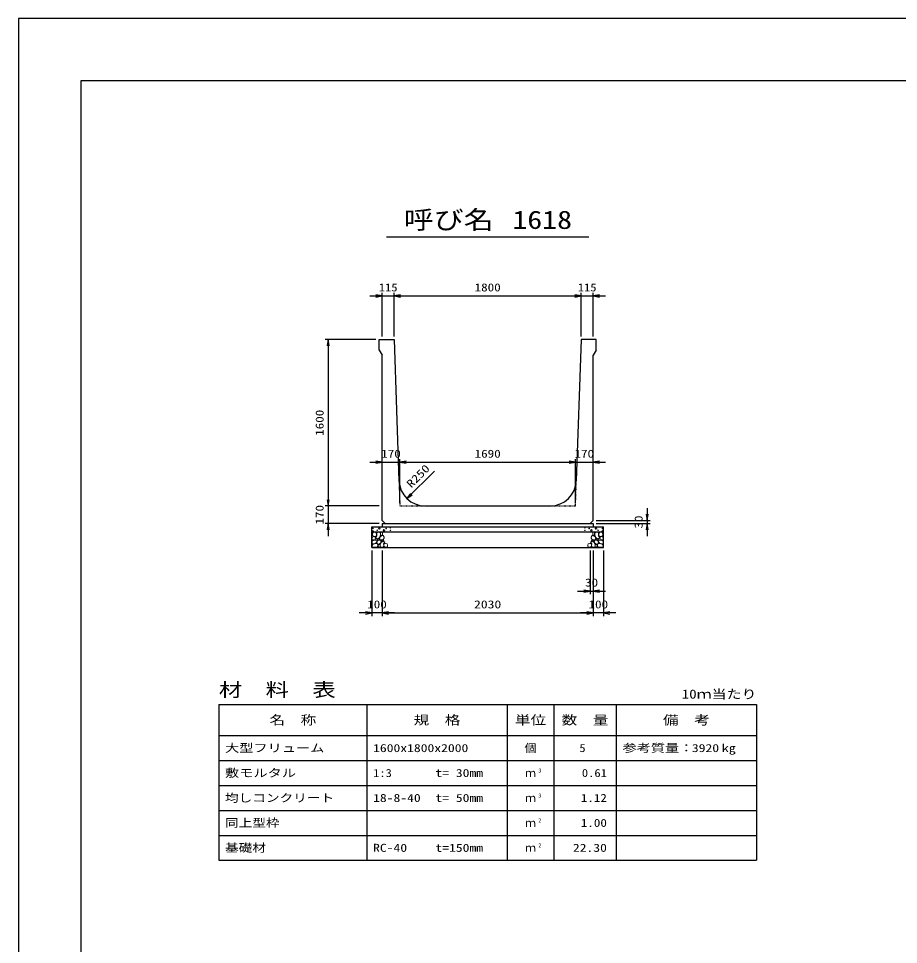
# Model space of a CAD drawing. Units: millimetres at full size. Extents: x 0 to 25230, y 0 to 17820.
# Drawn here: x 0 to 8469, y 8910 to 17820 of the extents above; entities that cross this region are included whole.
import ezdxf
from ezdxf.enums import TextEntityAlignment as Align

# ---------------------------------------------------------------- set-up
doc = ezdxf.new("R2010")
doc.units = ezdxf.units.MM
doc.linetypes.add('DASHED_SPACED', pattern=[12, 6, -6])
for name, color, linetype, lineweight in [('D-DCR-HCHn', 4, 'Continuous', 9), ('D-MTR-FRAM', 7, 'Continuous', 25), ('D-MTR-LINE', 7, 'Continuous', 25), ('D-STR-DIM', 7, 'Continuous', 25), ('D-STR-STRn', 1, 'Continuous', 25), ('D-TTL', 2, 'Continuous', 25), ('D-TTL-TXT', 7, 'Continuous', 25)]:
    doc.layers.add(name, color=color, linetype=linetype, lineweight=lineweight)
doc.layers.add('D-MTR', color=7, linetype='Continuous')
doc.layers.add('D-MTR-TXT', color=7, linetype='Continuous')
doc.styles.add('ＭＳ ゴシック', font='')
doc.styles.get('ＭＳ ゴシック').set_extended_font_data('MS Gothic')

# ---------------------------------------------------------------- blocks, each defined once
blk = doc.blocks.new('open_arrow')
at = {"color": 0, "linetype": 'Continuous', "lineweight": -2}
blk.add_lwpolyline([(7.5, 1.25), (0, 0), (7.5, -1.25)], dxfattribs=at)

msp = doc.modelspace()

# ---------------------------------------------------------------- linework, layer by layer
at = {"layer": 'D-DCR-HCHn'}
for points in [[(3405.46, 12830.356), (3400.26, 12814.753), (3407.194, 12804.352), (3424.53, 12802.618), (3436.366, 12807.699), (3431.464, 12819.954), (3434.932, 12826.889), (3427.997, 12833.823), (3417.596, 12837.29)], [(3438.399, 12873.696), (3422.796, 12877.163), (3408.928, 12870.228), (3407.194, 12854.626), (3410.661, 12842.491), (3427.997, 12837.29), (3440.132, 12837.29), (3445.333, 12845.958), (3445.333, 12865.028)], [(3452.267, 12875.429), (3447.067, 12859.827), (3448.8, 12842.491), (3436.665, 12823.421), (3452.267, 12814.753), (3469.603, 12823.421), (3480.005, 12837.29), (3483.472, 12859.827), (3480.005, 12871.962), (3469.603, 12877.163)], [(3481.739, 12833.823), (3473.071, 12813.02), (3480.005, 12804.352), (3500.808, 12804.352), (3509.476, 12807.819), (3518.144, 12819.954), (3518.144, 12830.356), (3509.476, 12844.224), (3499.074, 12845.958)], [(3485.206, 12871.962), (3485.206, 12851.159), (3493.874, 12845.958), (3502.542, 12851.159), (3504.275, 12863.294), (3502.542, 12873.696), (3490.407, 12877.163)], [(5548.261, 12833.823), (5556.929, 12813.02), (5549.995, 12804.352), (5529.192, 12804.352), (5520.524, 12807.819), (5511.856, 12819.954), (5511.856, 12830.356), (5520.524, 12844.224), (5530.926, 12845.958)], [(5544.794, 12871.962), (5544.794, 12851.159), (5536.126, 12845.958), (5527.458, 12851.159), (5525.725, 12863.294), (5527.458, 12873.696), (5539.593, 12877.163)], [(5577.733, 12875.429), (5582.933, 12859.827), (5581.2, 12842.491), (5593.335, 12823.421), (5577.733, 12814.753), (5560.397, 12823.421), (5549.995, 12837.29), (5546.528, 12859.827), (5549.995, 12871.962), (5560.397, 12877.163)], [(5591.601, 12873.696), (5607.204, 12877.163), (5621.072, 12870.228), (5622.806, 12854.626), (5619.339, 12842.491), (5602.003, 12837.29), (5589.868, 12837.29), (5584.667, 12845.958), (5584.667, 12865.028)], [(5624.54, 12830.356), (5629.74, 12814.753), (5622.806, 12804.352), (5605.47, 12802.618), (5593.634, 12807.699), (5598.536, 12819.954), (5595.068, 12826.889), (5602.003, 12833.823), (5612.404, 12837.29)], [(3438.366, 12772.757), (3451.208, 12792.019), (3449.603, 12796.834), (3431.946, 12801.65), (3415.894, 12800.045), (3404.658, 12790.414), (3403.052, 12779.177), (3404.658, 12767.941), (3417.499, 12764.731)], [(3444.787, 12732.627), (3456.023, 12737.443), (3459.234, 12753.494), (3452.813, 12764.731), (3441.577, 12767.941), (3427.13, 12766.336), (3411.078, 12759.915), (3403.052, 12750.284), (3403.052, 12739.048), (3407.868, 12732.627), (3427.13, 12734.232)], [(3455.735, 12814.753), (3447.067, 12807.819), (3450.534, 12802.618), (3462.669, 12802.618), (3467.87, 12804.352), (3471.337, 12811.286), (3466.136, 12816.487)], [(3483.311, 12772.757), (3491.337, 12792.019), (3484.916, 12800.045), (3465.654, 12800.045), (3457.628, 12796.834), (3449.603, 12785.598), (3449.603, 12775.967), (3457.628, 12763.125), (3467.259, 12761.52)], [(3480.101, 12737.443), (3480.101, 12756.705), (3472.075, 12761.52), (3464.049, 12756.705), (3462.444, 12745.469), (3464.049, 12735.837), (3475.285, 12732.627)], [(3510.599, 12734.232), (3515.415, 12748.679), (3513.81, 12764.731), (3525.046, 12782.388), (3510.599, 12790.414), (3494.548, 12782.388), (3484.916, 12769.546), (3481.706, 12748.679), (3484.916, 12737.443), (3494.548, 12732.627)], [(3507.389, 12790.414), (3515.415, 12796.834), (3512.204, 12801.65), (3500.968, 12801.65), (3496.153, 12800.045), (3492.942, 12793.624), (3497.758, 12788.808)], [(3523.441, 12735.837), (3537.887, 12732.627), (3550.729, 12739.048), (3552.334, 12753.494), (3549.124, 12764.731), (3533.072, 12769.546), (3521.836, 12769.546), (3517.02, 12761.52), (3517.02, 12743.863)], [(5506.559, 12735.837), (5492.113, 12732.627), (5479.271, 12739.048), (5477.666, 12753.494), (5480.876, 12764.731), (5496.928, 12769.546), (5508.164, 12769.546), (5512.98, 12761.52), (5512.98, 12743.863)], [(5519.401, 12734.232), (5514.585, 12748.679), (5516.19, 12764.731), (5504.954, 12782.388), (5519.401, 12790.414), (5535.452, 12782.388), (5545.084, 12769.546), (5548.294, 12748.679), (5545.084, 12737.443), (5535.452, 12732.627)], [(5522.611, 12790.414), (5514.585, 12796.834), (5517.796, 12801.65), (5529.032, 12801.65), (5533.847, 12800.045), (5537.058, 12793.624), (5532.242, 12788.808)], [(5546.689, 12772.757), (5538.663, 12792.019), (5545.084, 12800.045), (5564.346, 12800.045), (5572.372, 12796.834), (5580.397, 12785.598), (5580.397, 12775.967), (5572.372, 12763.125), (5562.741, 12761.52)], [(5549.899, 12737.443), (5549.899, 12756.705), (5557.925, 12761.52), (5565.951, 12756.705), (5567.556, 12745.469), (5565.951, 12735.837), (5554.715, 12732.627)], [(5574.265, 12814.753), (5582.933, 12807.819), (5579.466, 12802.618), (5567.331, 12802.618), (5562.13, 12804.352), (5558.663, 12811.286), (5563.864, 12816.487)], [(5585.213, 12732.627), (5573.977, 12737.443), (5570.766, 12753.494), (5577.187, 12764.731), (5588.423, 12767.941), (5602.87, 12766.336), (5618.922, 12759.915), (5626.948, 12750.284), (5626.948, 12739.048), (5622.132, 12732.627), (5602.87, 12734.232)], [(5591.634, 12772.757), (5578.792, 12792.019), (5580.397, 12796.834), (5598.054, 12801.65), (5614.106, 12800.045), (5625.342, 12790.414), (5626.948, 12779.177), (5625.342, 12767.941), (5612.501, 12764.731)]]:
    msp.add_lwpolyline(points, close=True, dxfattribs=at)
for centre, radius in [((3473.336, 12913.955), 7.5), ((3578.131, 12920.006), 3), ((5451.869, 12920.006), 3), ((5556.664, 12913.955), 7.5), ((3410.727, 12913.955), 3), ((3411.869, 12888.91), 3), ((3452.292, 12895.752), 3), ((3516.664, 12894.961), 7.5), ((3537.708, 12913.164), 3), ((3579.273, 12894.961), 3), ((5450.727, 12894.961), 3), ((5492.292, 12913.164), 3), ((5513.336, 12894.961), 7.5), ((5577.708, 12895.752), 3), ((5618.131, 12888.91), 3), ((5619.273, 12913.955), 3)]:
    msp.add_circle(centre, radius, dxfattribs=at)
at = {"layer": 'D-MTR-FRAM'}
for p, q in [((1927.5, 11220), (7102.5, 11220)), ((1927.5, 11220), (1927.5, 9720)), ((7102.5, 11220), (7102.5, 9720)), ((1927.5, 9720), (7102.5, 9720))]:
    msp.add_line(p, q, dxfattribs=at)
at = {"layer": 'D-MTR-LINE'}
for p, q in [((3352.5, 11220), (3352.5, 9720)), ((4702.5, 11220), (4702.5, 9720)), ((5152.5, 11220), (5152.5, 9720)), ((5752.5, 11220), (5752.5, 9720)), ((1927.5, 10920), (7102.5, 10920)), ((1927.5, 10680), (7102.5, 10680)), ((1927.5, 10440), (7102.5, 10440)), ((1927.5, 10200), (7102.5, 10200)), ((1927.5, 9960), (7102.5, 9960))]:
    msp.add_line(p, q, dxfattribs=at)
at = {"layer": 'D-STR-DIM'}
for p, q in [((3380, 15150), (3735, 15150)), ((3500, 14760), (3500, 15180)), ((3615, 14760), (3615, 15180)), ((3615, 14760), (3615, 15180)), ((3615, 15150), (5415, 15150)), ((5295, 15150), (5650, 15150)), ((5415, 14760), (5415, 15180)), ((5415, 14760), (5415, 15180)), ((5530, 14760), (5530, 15180)), ((3440, 14730), (2950, 14730)), ((2980, 14730), (2980, 13130)), ((3380, 13550), (3790, 13550)), ((3670, 13160), (3670, 13580)), ((3670, 13160), (3670, 13580)), ((3670, 13550), (5360, 13550)), ((5240, 13550), (5650, 13550)), ((5360, 13160), (5360, 13580)), ((5360, 13160), (5360, 13580)), ((3737.84, 13200.212), (4003.005, 13465.377)), ((2980, 13250), (2980, 12840)), ((3470, 13130), (2950, 13130)), ((3470, 13130), (2950, 13130)), ((6050, 13110), (6050, 12840)), ((3470, 12960), (2950, 12960)), ((5560, 12990), (6080, 12990)), ((5560, 12960), (6080, 12960)), ((3400, 12700), (3400, 12070)), ((3500, 12700), (3500, 12070)), ((3500, 12700), (3500, 12070)), ((5500, 12700), (5500, 12280)), ((5530, 12700), (5530, 12070)), ((5530, 12700), (5530, 12070)), ((5530, 12700), (5530, 12280)), ((5630, 12700), (5630, 12070)), ((5380, 12310), (5650, 12310)), ((3620, 12100), (3280, 12100)), ((3500, 12100), (5530, 12100)), ((5750, 12100), (5410, 12100))]:
    msp.add_line(p, q, dxfattribs=at)
at = {"layer": 'D-STR-STRn'}
for p, q in [((3470, 14730), (3615, 14730)), ((3470, 14630), (3470, 14730)), ((3615, 14730), (3661.701, 13371.411)), ((5415, 14730), (5368.299, 13371.411)), ((5560, 14730), (5415, 14730)), ((5560, 14630), (5560, 14730)), ((3470, 14630), (3500, 14580)), ((5560, 14630), (5530, 14580)), ((3500, 12990), (3500, 14580)), ((5530, 12990), (5530, 14580)), ((3911.554, 13130), (5118.446, 13130)), ((3400, 12730), (3400, 12930)), ((3400, 12930), (5630, 12930)), ((3500, 12990), (3530, 12960)), ((3500, 12960), (5530, 12960)), ((3500, 12960), (3500, 12930)), ((5530, 12990), (5500, 12960)), ((5530, 12960), (5530, 12930)), ((5630, 12730), (5630, 12930)), ((3400, 12880), (5630, 12880)), ((3400, 12730), (5630, 12730))]:
    msp.add_line(p, q, dxfattribs=at)
at = {"layer": 'D-STR-STRn', "color": 2, "linetype": 'DASHED_SPACED'}
for p, q in [((3661.701, 13371.411), (3670, 13130)), ((5360, 13130), (5368.299, 13371.411)), ((3670, 13130), (3911.554, 13130)), ((5118.446, 13130), (5360, 13130))]:
    msp.add_line(p, q, dxfattribs=at)
at = {"layer": 'D-STR-STRn'}
for centre, start, end in [((3911.554, 13380), 181.96877, 270), ((5118.446, 13380), 270, 358.03123)]:
    msp.add_arc(centre, 250, start, end, dxfattribs=at)
at = {"layer": 'D-TTL'}
for points in [[(0, 0), (25230, 0), (25230, 17820), (0, 17820)], [(600, 600), (24630, 600), (24630, 17220), (600, 17220)]]:
    msp.add_lwpolyline(points, close=True, dxfattribs=at)
at = {"layer": 'D-TTL-TXT'}
msp.add_line((3540, 15720), (5490, 15720), dxfattribs=at)

# ---------------------------------------------------------------- block references
at = {"layer": 'D-STR-DIM', "xscale": 8, "yscale": 8}
for p, rotation in [((3500, 15150), 180), ((5415, 15150), 180), ((5415, 15150), 180), ((2980, 14730), 270), ((3500, 13550), 180), ((5360, 13550), 180), ((5360, 13550), 180), ((2980, 13130), 90), ((2980, 13130), 90), ((3737.84, 13200.212), 45), ((6050, 12990), 90), ((2980, 12960), 270), ((6050, 12960), 270), ((5500, 12310), 180), ((3400, 12100), 180), ((5530, 12100), 180), ((5530, 12100), 180)]:
    msp.add_blockref('open_arrow', p, dxfattribs=dict(at, rotation=rotation))
for p in [(3615, 15150), (3615, 15150), (5530, 15150), (3670, 13550), (3670, 13550), (5530, 13550), (5530, 12310), (3500, 12100), (3500, 12100), (5630, 12100)]:
    msp.add_blockref('open_arrow', p, dxfattribs=at)

# ---------------------------------------------------------------- texts
at = {"layer": 'D-MTR', "style": 'ＭＳ ゴシック', "width": 1.25}
msp.add_text('材\u3000料\u3000表', height=132, dxfattribs=at).set_placement((1927.5, 11256), align=Align.BOTTOM_LEFT)
at = {"layer": 'D-MTR', "style": 'ＭＳ ゴシック', "width": 1.2}
msp.add_text('10ｍ当たり', height=87.98, dxfattribs=at).set_placement((7102.5, 11249), align=Align.BOTTOM_RIGHT)
at = {"layer": 'D-MTR-TXT', "style": 'ＭＳ ゴシック'}
for s, height, width, p in [('名\u3000称', 87.98, 1.25, (2640, 11070)), ('規\u3000格', 87.98, 1.25, (4027.5, 11070)), ('単位', 87.98, 1.25, (4927.5, 11070)), ('数\u3000量', 87.98, 1.25, (5452.5, 11070)), ('備\u3000考', 87.98, 1.25, (6427.5, 11070)), ('個', 76.98, 1.1, (4927.5, 10800))]:
    msp.add_text(s, height=height, dxfattribs=dict(at, width=width)).set_placement(p, align=Align.MIDDLE_CENTER)
for s, width, p in [('大型フリューム', 1.3, (1987.5, 10800)), ('1600x1800x2000', 1.25, (3412.5, 10800)), ('参考質量：    kg', 1.3, (5812.5, 10800)), ('敷モルタル', 1.3, (1987.5, 10560)), ('1:3', 1.15, (3412.5, 10560)), ('t= 30mm', 1.25, (4012.5, 10560)), ('均しコンクリート', 1.25, (1987.5, 10320)), ('18-8-40', 1.25, (3412.5, 10320)), ('t= 50mm', 1.25, (4012.5, 10320)), ('同上型枠', 1.25, (1987.5, 10080)), ('基礎材', 1.25, (1987.5, 9840)), ('RC-40', 1.25, (3412.5, 9840)), ('t=150mm', 1.25, (4012.5, 9840))]:
    msp.add_text(s, height=76.98, dxfattribs=dict(at, width=width)).set_placement(p, align=Align.MIDDLE_LEFT)
for s, width, p in [('5', 1.15, (5457.83, 10800)), ('3920', 1.25, (6742.5, 10800)), ('0.61', 1.15, (5662.5, 10560)), ('1.12', 1.2, (5662.5, 10320)), ('1.00', 1.2, (5662.5, 10080)), ('22.30', 1.25, (5662.5, 9840))]:
    msp.add_text(s, height=76.98, dxfattribs=dict(at, width=width)).set_placement(p, align=Align.MIDDLE_RIGHT)
for p in [(4927.5, 10560), (4927.5, 10320), (4927.5, 10080), (4927.5, 9840)]:
    msp.add_text('ｍ', height=76.98, dxfattribs=at).set_placement(p, align=Align.MIDDLE_CENTER)
at = {"layer": 'D-MTR-TXT', "style": 'ＭＳ ゴシック', "width": 1.15}
for s, p in [('3', (5002.5, 10553)), ('3', (5002.5, 10313)), ('2', (5002.5, 10073)), ('2', (5002.5, 9833))]:
    msp.add_text(s, height=38.49, dxfattribs=at).set_placement(p, align=Align.BOTTOM_LEFT)
at = {"layer": 'D-STR-DIM', "style": 'ＭＳ ゴシック'}
for s, width, p in [('115', 1.15, (3557.5, 15232.5)), ('1800', 1.2, (4515, 15232.5)), ('115', 1.15, (5472.5, 15232.5)), ('170', 1.2, (3585, 13632.5)), ('1690', 1.2, (4515, 13632.5)), ('170', 1.2, (5445, 13632.5)), ('30', 1.2, (5515, 12392.5)), ('100', 1.2, (3450, 12182.5)), ('2030', 1.25, (4515, 12182.5)), ('100', 1.2, (5580, 12182.5))]:
    msp.add_text(s, height=76.98, dxfattribs=dict(at, width=width)).set_placement(p, align=Align.MIDDLE_CENTER)
at = {"layer": 'D-STR-DIM', "style": 'ＭＳ ゴシック', "width": 1.2}
for s, p in [('1600', (2897.5, 13930)), ('170', (2897.5, 13045)), ('30', (5967.5, 12975))]:
    msp.add_text(s, height=76.98, rotation=90, dxfattribs=at).set_placement(p, align=Align.MIDDLE_CENTER)
at = {"layer": 'D-STR-DIM', "style": 'ＭＳ ゴシック', "width": 1.25}
msp.add_text('R250', height=76.98, rotation=45, dxfattribs=at).set_placement((3796.25, 13281.25), align=Align.BOTTOM_LEFT)
at = {"layer": 'D-TTL-TXT', "style": 'ＭＳ ゴシック', "width": 1.2}
for s, p in [('呼び名', (4140, 15742.5)), ('1618', (5040, 15742.5))]:
    msp.add_text(s, height=176, dxfattribs=at).set_placement(p, align=Align.BOTTOM_CENTER)

doc.saveas('drawing.dxf')
